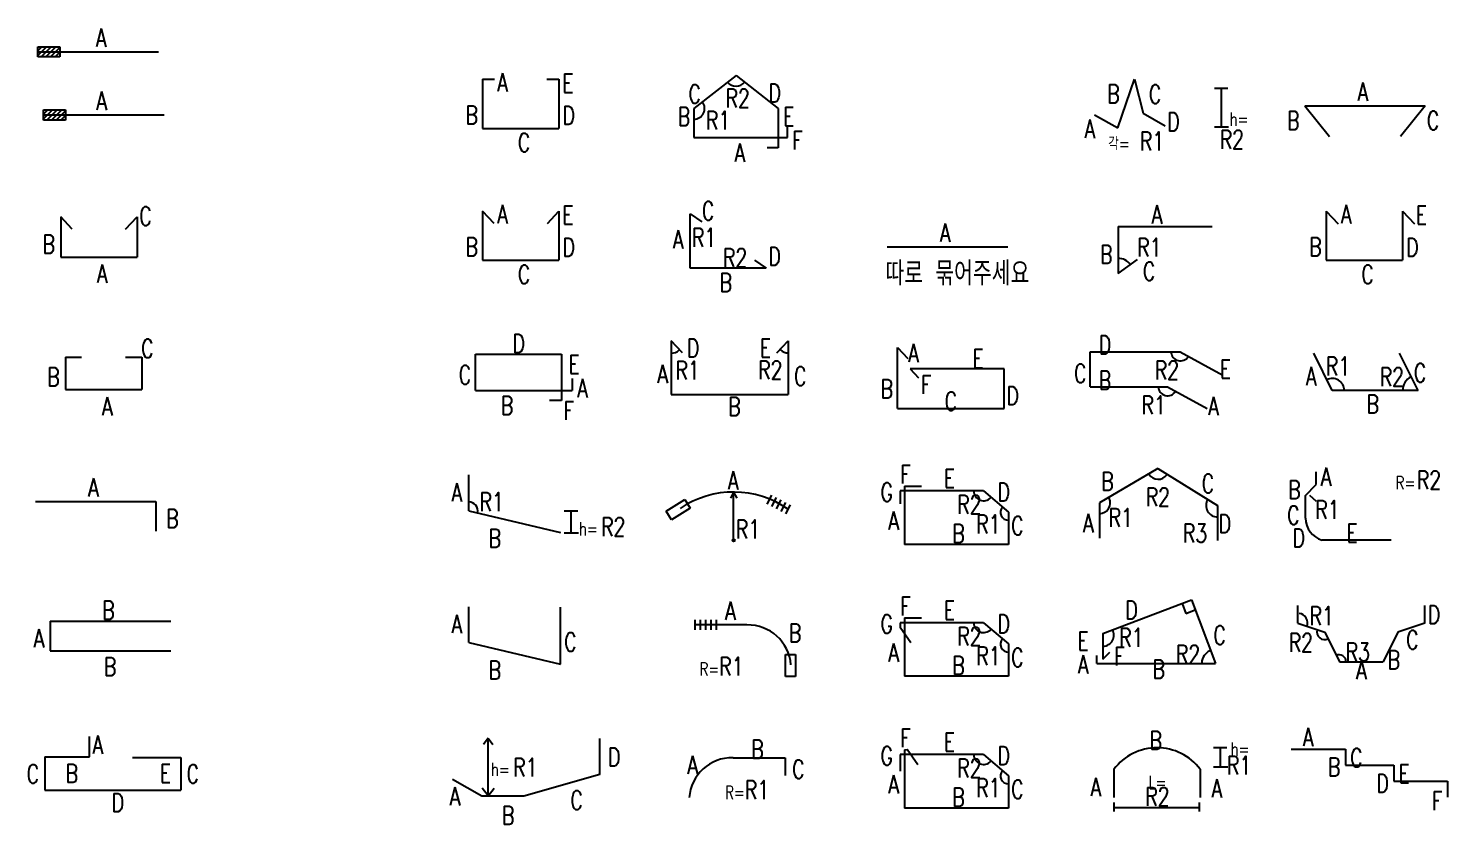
# Model space of a CAD drawing. Header units: millimetres. Extents: x -0.4 to 11.6, y -0.2 to 49.8.
# Drawn here: x -0.28 to 5.1, y 46.79 to 49.81 of the extents above; entities that cross this region are included whole.
import ezdxf
from ezdxf.enums import TextEntityAlignment as Align

# ---------------------------------------------------------------- set-up
doc = ezdxf.new("R2010")
doc.units = ezdxf.units.MM
for name, color, linetype in [('DIM', 7, 'Continuous'), ('SHOP', 2, 'Continuous'), ('TEXT', 3, 'Continuous'), ('TEXTSHOP', 3, 'Continuous')]:
    doc.layers.add(name, color=color, linetype=linetype)
doc.styles.add('ROMANS', font='romans.shx', dxfattribs={"width": 0.75, "bigfont": 'whgtxt.shx'})

# ---------------------------------------------------------------- blocks, each defined once
blk = doc.blocks.new('SSBAR_SHP_95')
at = {"color": 2}
for p, q in [((-0.0531, 0.0475), (-0.0531, 0.1247)), ((-0.2218, 0.0475), (-0.0531, 0.0475)), ((0.1105, 0.0446), (0.2939, 0.0446))]:
    blk.add_line(p, q, dxfattribs=at)
at = {"layer": 'SHOP', "color": 2}
for p, q in [((-0.2218, 0.0475), (-0.2218, -0.0785)), ((0.2939, 0.0446), (0.2939, -0.0785)), ((-0.2218, -0.0785), (0.2939, -0.0785))]:
    blk.add_line(p, q, dxfattribs=at)
at = {"layer": 'TEXTSHOP', "color": 4, "style": 'ROMANS', "width": 0.75}
for tag, p in [('A', (-0.0416, 0.0587)), ('B', (-0.1435, -0.0503)), ('C', (0.3156, -0.0522))]:
    blk.add_attdef(tag, p, '', height=0.07, dxfattribs=at)
for tag, p in [('C', (-0.244, -0.0522)), ('E', (0.257, -0.0503))]:
    blk.add_attdef(tag, text='', height=0.07, dxfattribs=at).set_placement(p, align=Align.RIGHT)
blk.add_attdef('D', text='', height=0.07, dxfattribs=at).set_placement((0.0549, -0.1611), align=Align.CENTER)
blk = doc.blocks.new('SSBAR_SHP_96')
at = {"layer": 'SHOP', "color": 2}
for p, q in [((-0.2015, 0.0625), (0.2557, 0.0625)), ((-0.2015, 0.0625), (-0.2015, -0.05)), ((-0.2015, -0.05), (0.2557, -0.05))]:
    blk.add_line(p, q, dxfattribs=at)
at = {"layer": 'TEXTSHOP', "color": 4, "style": 'ROMANS', "width": 0.75}
for p in [(0.0185, 0.0686), (0.0252, -0.1454)]:
    blk.add_attdef('B', text='', height=0.07, dxfattribs=at).set_placement(p, align=Align.CENTER)
blk.add_attdef('A', text='', height=0.07, dxfattribs=at).set_placement((-0.2242, -0.0383), align=Align.RIGHT)
blk = doc.blocks.new('SSBAR_SHP_97')
at = {"layer": 'SHOP', "color": 2}
for p, q in [((-0.2579, 0.0163), (0.1994, 0.0163)), ((0.1994, 0.0163), (0.1994, -0.0963))]:
    blk.add_line(p, q, dxfattribs=at)
at = {"layer": 'TEXTSHOP', "color": 4, "style": 'ROMANS', "width": 0.75}
blk.add_attdef('A', text='', height=0.07, dxfattribs=at).set_placement((-0.0379, 0.0349), align=Align.CENTER)
blk.add_attdef('B', (0.2381, -0.0836), '', height=0.07, dxfattribs=at)
blk = doc.blocks.new('SSBAR_SHP_98')
at = {"color": 2}
for p, q in [((-0.1442, 0.0639), (-0.083, 0.0639)), ((0.0843, 0.0639), (0.1458, 0.0639))]:
    blk.add_line(p, q, dxfattribs=at)
at = {"layer": 'SHOP', "color": 2}
for p, q in [((-0.1442, 0.0639), (-0.1442, -0.0592)), ((0.1458, 0.0639), (0.1458, -0.0592)), ((-0.1442, -0.0592), (0.1458, -0.0592))]:
    blk.add_line(p, q, dxfattribs=at)
at = {"layer": 'TEXTSHOP', "color": 4, "style": 'ROMANS', "width": 0.75}
blk.add_attdef('C', (0.1433, 0.0616), '', height=0.07, dxfattribs=at)
blk.add_attdef('B', text='', height=0.07, dxfattribs=at).set_placement((-0.1664, -0.0464), align=Align.RIGHT)
blk.add_attdef('A', text='', height=0.07, dxfattribs=at).set_placement((0.0149, -0.1582), align=Align.CENTER)
blk = doc.blocks.new('SSBAR_SHP_99')
at = {"color": 2}
for p, q in [((-0.1181, 0.0494), (-0.1619, 0.0958)), ((0.0843, 0.0494), (0.1281, 0.0958))]:
    blk.add_line(p, q, dxfattribs=at)
at = {"layer": 'SHOP', "color": 2}
for p, q in [((-0.1619, 0.0958), (-0.1619, -0.0574)), ((0.1281, 0.0958), (0.1281, -0.0574)), ((-0.1619, -0.0574), (0.1281, -0.0574))]:
    blk.add_line(p, q, dxfattribs=at)
at = {"layer": 'TEXTSHOP', "color": 4, "style": 'ROMANS', "width": 0.75}
blk.add_attdef('C', (0.1362, 0.0634), '', height=0.07, dxfattribs=at)
blk.add_attdef('B', text='', height=0.07, dxfattribs=at).set_placement((-0.1841, -0.0428), align=Align.RIGHT)
blk.add_attdef('A', text='', height=0.07, dxfattribs=at).set_placement((-0.0046, -0.1546), align=Align.CENTER)
blk = doc.blocks.new('SSBAR_SHP_101')
at = {"color": 40}
for p, q in [((-0.2268, -0.0147), (-0.2111, 0.0011)), ((-0.2268, -0.0324), (-0.1934, 0.0011)), ((-0.2268, 0.0011), (-0.1439, 0.0011)), ((-0.2268, -0.0372), (-0.2268, 0.0011)), ((-0.214, -0.0372), (-0.1757, 0.0011)), ((-0.1963, -0.0372), (-0.158, 0.0011)), ((-0.1439, 0.0011), (-0.1439, -0.0372)), ((-0.1439, -0.0372), (-0.2268, -0.0372)), ((-0.1787, -0.0372), (-0.1439, -0.0024)), ((-0.161, -0.0372), (-0.1439, -0.0201))]:
    blk.add_line(p, q, dxfattribs=at)
at = {"layer": 'SHOP', "color": 2}
blk.add_line((-0.2268, -0.0181), (0.2305, -0.0181), dxfattribs=at)
at = {"layer": 'TEXTSHOP', "color": 4, "style": 'ROMANS', "width": 0.75}
for tag, height, p in [('O1', 0.05, (-0.2592, 0.0095)), ('T1', 0.05, (-0.1537, 0.0095)), ('A', 0.07, (0.0482, 0.0005))]:
    blk.add_attdef(tag, text='', height=height, dxfattribs=at).set_placement(p, align=Align.CENTER)
blk.add_attdef('COUPLER1', (-0.2742, -0.102), '', height=0.05, dxfattribs=at)
blk = doc.blocks.new('SSBAR_SHP_295')
at = {"color": 0}
for p, q in [((-0.1405, 0.1178), (-0.1578, 0.0944)), ((-0.1405, -0.1004), (-0.1405, 0.1178)), ((-0.1405, 0.1178), (-0.1232, 0.0944)), ((-0.1405, -0.1004), (-0.1631, -0.0719)), ((-0.1405, -0.1004), (-0.118, -0.0719))]:
    blk.add_line(p, q, dxfattribs=at)
at = {"color": 2}
for p, q in [((0.2829, -0.0192), (0.2829, 0.1167)), ((-0.165, -0.1015), (-0.2752, -0.038)), ((0.2829, -0.0192), (-0.0051, -0.1015)), ((-0.0051, -0.1015), (-0.165, -0.1015))]:
    blk.add_line(p, q, dxfattribs=at)
at = {"layer": 'TEXTSHOP', "color": 3, "style": 'ROMANS', "width": 0.75}
blk.add_text('h=', height=0.05, dxfattribs=at).set_placement((-0.1305, -0.025))
at = {"layer": 'TEXTSHOP', "color": 4, "style": 'ROMANS', "width": 0.75}
for tag, p in [('D', (0.3139, 0.0118)), ('R1', (-0.0458, -0.0276)), ('C', (0.1713, -0.152))]:
    blk.add_attdef(tag, p, '', height=0.07, dxfattribs=at)
blk.add_attdef('A', text='', height=0.07, dxfattribs=at).set_placement((-0.2461, -0.1376), align=Align.RIGHT)
blk.add_attdef('B', text='', height=0.07, dxfattribs=at).set_placement((-0.0648, -0.2096), align=Align.CENTER)
blk = doc.blocks.new('SSBAR_SHP_296')
at = {"color": 2}
for p, q in [((-0.2142, -0.0192), (-0.2142, 0.1167)), ((0.1346, -0.1015), (0.1346, 0.1147)), ((-0.2142, -0.0192), (0.1346, -0.1015))]:
    blk.add_line(p, q, dxfattribs=at)
at = {"layer": 'TEXTSHOP', "color": 4, "style": 'ROMANS', "width": 0.75}
for tag, p in [('A', (-0.2388, 0.016)), ('B', (-0.0917, -0.1584))]:
    blk.add_attdef(tag, text='', height=0.07, dxfattribs=at).set_placement(p, align=Align.RIGHT)
blk.add_attdef('C', (0.1478, -0.0519), '', height=0.07, dxfattribs=at)
blk = doc.blocks.new('SSBAR_SHP_297')
at = {"color": 2}
for q in [(-0.2142, 0.1167), (0.1346, -0.1015)]:
    blk.add_line((-0.2142, -0.0192), q, dxfattribs=at)
at = {"color": 0}
for p, q in [((0.1481, -0.0196), (0.1992, -0.0196)), ((0.1751, -0.1028), (0.1751, -0.0182)), ((0.1481, -0.1033), (0.2021, -0.1033))]:
    blk.add_line(p, q, dxfattribs=at)
blk.add_arc((-0.2142, -0.0192), 0.0341, 346.4872, 90, dxfattribs=at)
at = {"layer": 'TEXTSHOP', "color": 3, "style": 'ROMANS', "width": 0.75}
blk.add_text('h=', height=0.05, dxfattribs=at).set_placement((0.2032, -0.1124))
at = {"layer": 'TEXTSHOP', "color": 4, "style": 'ROMANS', "width": 0.75}
for tag, p in [('A', (-0.2388, 0.016)), ('B', (-0.0917, -0.1584))]:
    blk.add_attdef(tag, text='', height=0.07, dxfattribs=at).set_placement(p, align=Align.RIGHT)
for tag, p in [('R1', (-0.1732, -0.0205)), ('R2', (0.2879, -0.115))]:
    blk.add_attdef(tag, p, '', height=0.07, dxfattribs=at)
blk = doc.blocks.new('SSBAR_SHP_298')
at = {"color": 2}
for p, q in [((-0.1886, -0.0632), (-0.1886, 0.0746)), ((-0.1886, 0.0746), (0.1373, 0.0746)), ((0.1373, 0.0746), (0.1373, -0.1015)), ((0.1777, -0.0176), (0.1777, -0.0632)), ((-0.1886, -0.0632), (0.1777, -0.0632)), ((0.1373, -0.1015), (0.0917, -0.1015))]:
    blk.add_line(p, q, dxfattribs=at)
at = {"layer": 'TEXTSHOP', "color": 4, "style": 'ROMANS', "width": 0.75}
for tag, p in [('D', (-0.0249, 0.0801)), ('B', (-0.0689, -0.1548))]:
    blk.add_attdef(tag, text='', height=0.07, dxfattribs=at).set_placement(p, align=Align.CENTER)
for tag, p in [('E', (0.1639, 0.0015)), ('A', (0.1974, -0.0892)), ('F', (0.1451, -0.1748))]:
    blk.add_attdef(tag, p, '', height=0.07, dxfattribs=at)
blk.add_attdef('C', text='', height=0.07, dxfattribs=at).set_placement((-0.2051, -0.0385), align=Align.RIGHT)
blk = doc.blocks.new('SSBAR_SHP_299')
at = {"color": 2}
for p, q in [((-0.1181, 0.0709), (-0.1619, 0.1173)), ((0.0843, 0.0709), (0.1281, 0.1173))]:
    blk.add_line(p, q, dxfattribs=at)
at = {"layer": 'SHOP', "color": 2}
for p, q in [((-0.1619, 0.1173), (-0.1619, -0.0687)), ((0.1281, 0.1173), (0.1281, -0.0687)), ((-0.1619, -0.0687), (0.1281, -0.0687))]:
    blk.add_line(p, q, dxfattribs=at)
at = {"layer": 'TEXTSHOP', "color": 4, "style": 'ROMANS', "width": 0.75}
for tag, p in [('A', (-0.106, 0.0707)), ('E', (0.1408, 0.0676)), ('D', (0.1413, -0.0547))]:
    blk.add_attdef(tag, p, '', height=0.07, dxfattribs=at)
blk.add_attdef('B', text='', height=0.07, dxfattribs=at).set_placement((-0.1794, -0.0529), align=Align.RIGHT)
blk.add_attdef('C', text='', height=0.07, dxfattribs=at).set_placement((-0.0046, -0.1577), align=Align.CENTER)
blk = doc.blocks.new('SSBAR_SHP_300')
at = {"color": 2}
for p, q in [((-0.1619, 0.1173), (-0.1163, 0.1173)), ((0.0825, 0.1173), (0.1281, 0.1173))]:
    blk.add_line(p, q, dxfattribs=at)
at = {"layer": 'SHOP', "color": 2}
for p, q in [((-0.1619, 0.1173), (-0.1619, -0.0687)), ((0.1281, 0.1173), (0.1281, -0.0687)), ((-0.1619, -0.0687), (0.1281, -0.0687))]:
    blk.add_line(p, q, dxfattribs=at)
at = {"layer": 'TEXTSHOP', "color": 4, "style": 'ROMANS', "width": 0.75}
for tag, p in [('A', (-0.106, 0.0707)), ('E', (0.1408, 0.0676)), ('D', (0.1413, -0.0547))]:
    blk.add_attdef(tag, p, '', height=0.07, dxfattribs=at)
blk.add_attdef('B', text='', height=0.07, dxfattribs=at).set_placement((-0.1794, -0.0529), align=Align.RIGHT)
blk.add_attdef('C', text='', height=0.07, dxfattribs=at).set_placement((-0.0046, -0.1577), align=Align.CENTER)
blk = doc.blocks.new('SSBAR_SHP_395')
at = {"color": 2}
for p, q in [((-0.0115, 0.044), (0.1857, 0.044)), ((0.1857, 0.044), (0.1857, -0.023))]:
    blk.add_line(p, q, dxfattribs=at)
blk.add_arc((-0.0148, -0.1196), 0.1636, 88.8286, 175.7095, dxfattribs=at)
at = {"layer": 'TEXTSHOP', "style": 'ROMANS', "width": 0.75}
blk.add_text('R=', height=0.05, dxfattribs=at).set_placement((0.0336, -0.1127), align=Align.RIGHT)
at = {"layer": 'TEXTSHOP', "color": 4, "style": 'ROMANS', "width": 0.75}
blk.add_attdef('B', text='', height=0.07, dxfattribs=at).set_placement((0.0806, 0.0414), align=Align.CENTER)
blk.add_attdef('A', text='', height=0.07, dxfattribs=at).set_placement((-0.1446, -0.0182), align=Align.RIGHT)
for tag, p in [('C', (0.2125, -0.0345)), ('R1', (0.0329, -0.1127))]:
    blk.add_attdef(tag, p, '', height=0.07, dxfattribs=at)
blk = doc.blocks.new('SSBAR_SHP_396')
at = {"color": 2}
for p, q in [((-0.1558, 0.067), (-0.1558, 0.0287)), ((-0.1358, 0.067), (-0.1358, 0.0287)), ((-0.1158, 0.067), (-0.1158, 0.0287)), ((-0.0958, 0.067), (-0.0958, 0.0287)), ((-0.0758, 0.067), (-0.0758, 0.0287)), ((0.0414, 0.0479), (-0.1558, 0.0479)), ((0.1876, -0.1476), (0.1876, -0.0646)), ((0.2259, -0.0646), (0.2259, -0.1476)), ((0.2259, -0.1476), (0.1876, -0.1476))]:
    blk.add_line(p, q, dxfattribs=at)
at = {"color": 40}
blk.add_line((0.1876, -0.0646), (0.2259, -0.0646), dxfattribs=at)
at = {"color": 2}
blk.add_arc((0.0448, -0.1157), 0.1636, 4.2905, 91.1714, dxfattribs=at)
at = {"layer": 'TEXTSHOP', "style": 'ROMANS', "width": 0.75}
blk.add_text('R=', height=0.05, dxfattribs=at).set_placement((-0.0635, -0.1444), align=Align.RIGHT)
at = {"layer": 'TEXTSHOP', "color": 4, "style": 'ROMANS', "width": 0.75}
blk.add_attdef('A', text='', height=0.07, dxfattribs=at).set_placement((-0.0216, 0.0667), align=Align.CENTER)
at = {"layer": 'TEXTSHOP', "color": 30, "true_color": 0xf8991e, "style": 'ROMANS', "width": 0.75}
blk.add_attdef('COUPLER1', text='', height=0.05, dxfattribs=at).set_placement((-0.1158, 0.0087), align=Align.TOP_CENTER)
at = {"layer": 'TEXTSHOP', "color": 4, "style": 'ROMANS', "width": 0.75}
for tag, p in [('B', (0.1997, -0.0175)), ('R1', (-0.0642, -0.1444))]:
    blk.add_attdef(tag, p, '', height=0.07, dxfattribs=at)
at = {"layer": 'TEXTSHOP', "color": 30, "true_color": 0xf8991e, "style": 'ROMANS', "width": 0.75}
for tag, p in [('T2', (0.2329, -0.065)), ('O2', (0.2329, -0.1282))]:
    blk.add_attdef(tag, text='', height=0.05, dxfattribs=at).set_placement(p, align=Align.MIDDLE_LEFT)
blk.add_attdef('COUPLER2', text='', height=0.05, dxfattribs=at).set_placement((0.1987, -0.1838), align=Align.MIDDLE_CENTER)
blk = doc.blocks.new('SSBAR_SHP_397')
at = {"color": 2}
for p, q in [((-0.2649, -0.0207), (-0.1945, 0.0231)), ((-0.1945, 0.0231), (-0.1743, -0.0094)), ((0.1342, 0.0399), (0.1168, 0.0057)), ((0.152, 0.0308), (0.1346, -0.0033)), ((0.1698, 0.0218), (0.1525, -0.0124)), ((0.1877, 0.0127), (0.1703, -0.0214)), ((0.2055, 0.0037), (0.1881, -0.0305)), ((-0.2447, -0.0532), (-0.2649, -0.0207)), ((-0.1743, -0.0094), (-0.2447, -0.0532))]:
    blk.add_line(p, q, dxfattribs=at)
at = {"layer": 'DIM', "color": 7}
for p, q in [((-0.0094, 0.0519), (-0.0206, 0.0289)), ((-0.0094, -0.1312), (-0.0094, 0.0519)), ((-0.0094, 0.0519), (0.0028, 0.0282))]:
    blk.add_line(p, q, dxfattribs=at)
blk.add_circle((-0.0094, -0.1312), 0.00487, dxfattribs=at)
at = {"layer": 'SHOP', "color": 2}
blk.add_arc((-0.0094, -0.3107), 0.3625, 54.9858, 124.0789, dxfattribs=at)
at = {"layer": 'TEXTSHOP', "color": 4, "style": 'ROMANS', "width": 0.75}
blk.add_attdef('A', text='', height=0.07, dxfattribs=at).set_placement((-0.0113, 0.0615), align=Align.CENTER)
at = {"layer": 'TEXTSHOP', "color": 30, "true_color": 0xf8991e, "style": 'ROMANS', "width": 0.75}
for tag, p in [('O1', (-0.2712, 0.0366)), ('T1', (-0.1882, 0.0366))]:
    blk.add_attdef(tag, text='', height=0.05, dxfattribs=at).set_placement(p, align=Align.CENTER)
at = {"layer": 'TEXTSHOP', "color": 4, "style": 'ROMANS', "width": 0.75}
blk.add_attdef('R1', (-0.0011, -0.055), '', height=0.07, dxfattribs=at)
at = {"layer": 'TEXTSHOP', "color": 30, "true_color": 0xf8991e, "style": 'ROMANS', "width": 0.75}
for tag, p in [('COUPLER1', (-0.2297, -0.0625)), ('COUPLER2', (0.1895, -0.0625))]:
    blk.add_attdef(tag, text='', height=0.05, dxfattribs=at).set_placement(p, align=Align.TOP_CENTER)
blk = doc.blocks.new('SSBAR_SHP_398')
at = {"color": 2}
for p, q in [((-0.203, 0.0792), (-0.2468, 0.1256)), ((0.1544, 0.0792), (0.1982, 0.1256))]:
    blk.add_line(p, q, dxfattribs=at)
at = {"color": 7}
for centre, radius, start, end in [((-0.2468, 0.1256), 0.0471, 270.4264, 312.0181), ((0.1982, 0.1256), 0.0459, 228.8235, 270.7342)]:
    blk.add_arc(centre, radius, start, end, dxfattribs=at)
at = {"layer": 'SHOP', "color": 2}
for p, q in [((-0.2468, 0.1256), (-0.2468, -0.0777)), ((0.1982, 0.1256), (0.1982, -0.0777)), ((-0.2468, -0.0777), (0.1982, -0.0777))]:
    blk.add_line(p, q, dxfattribs=at)
at = {"layer": 'TEXTSHOP', "color": 4, "style": 'ROMANS', "width": 0.75}
for tag, p in [('D', (-0.1866, 0.0629)), ('R1', (-0.2304, -0.0214)), ('C', (0.2197, -0.0437))]:
    blk.add_attdef(tag, p, '', height=0.07, dxfattribs=at)
for tag, p in [('E', (0.1329, 0.0629)), ('A', (-0.2584, -0.0357)), ('R2', (0.1759, -0.0205))]:
    blk.add_attdef(tag, text='', height=0.07, dxfattribs=at).set_placement(p, align=Align.RIGHT)
blk.add_attdef('B', text='', height=0.07, dxfattribs=at).set_placement((-0.0069, -0.1585), align=Align.CENTER)
blk = doc.blocks.new('SSBAR_SHP_399')
at = {"color": 40}
for p, q in [((-0.1747, -0.0992), (-0.1747, 0.1072)), ((-0.1747, 0.1072), (-0.1293, 0.0769)), ((0.1148, -0.0992), (-0.1747, -0.0992)), ((0.0694, -0.069), (0.1148, -0.0992))]:
    blk.add_line(p, q, dxfattribs=at)
at = {"layer": 'TEXTSHOP', "color": 4, "style": 'ROMANS', "width": 0.75}
for tag, p in [('C', (-0.1296, 0.0833)), ('R1', (-0.1673, -0.0176)), ('D', (0.1223, -0.089))]:
    blk.add_attdef(tag, p, '', height=0.07, dxfattribs=at)
for tag, p in [('A', (-0.1997, -0.0246)), ('R2', (0.0425, -0.0944))]:
    blk.add_attdef(tag, text='', height=0.07, dxfattribs=at).set_placement(p, align=Align.RIGHT)
blk.add_attdef('B', text='', height=0.07, dxfattribs=at).set_placement((-0.0389, -0.1884), align=Align.CENTER)
blk = doc.blocks.new('SSBAR_SHP_400')
at = {"color": 2}
for p, q in [((0.1945, -0.1034), (0.1945, -0.0647)), ((0.16, -0.1421), (0.1177, -0.1421))]:
    blk.add_line(p, q, dxfattribs=at)
at = {"layer": 'DIM', "color": 7}
for centre, start, end in [((0, 0.1322), 218.075, 321.925), ((-0.16, 0.0068), 270, 38.075)]:
    blk.add_arc(centre, 0.0409, start, end, dxfattribs=at)
at = {"layer": 'SHOP', "color": 2}
for p, q in [((0.0003, 0.1316), (-0.16, 0.0068)), ((0.0003, 0.1316), (0.16, 0.0068)), ((-0.16, 0.0068), (-0.16, -0.1034)), ((0.16, 0.0068), (0.16, -0.1421)), ((-0.16, -0.1034), (0.1945, -0.1034))]:
    blk.add_line(p, q, dxfattribs=at)
at = {"layer": 'TEXTSHOP', "color": 4, "style": 'ROMANS', "width": 0.75}
for tag, p in [('C', (-0.1335, 0.0266)), ('B', (-0.1744, -0.0587))]:
    blk.add_attdef(tag, text='', height=0.07, dxfattribs=at).set_placement(p, align=Align.RIGHT)
for tag, p in [('R2', (0.0061, 0.0107)), ('A', (0.014, -0.1958))]:
    blk.add_attdef(tag, text='', height=0.07, dxfattribs=at).set_placement(p, align=Align.CENTER)
for tag, p in [('D', (0.1226, 0.0301)), ('E', (0.178, -0.0586)), ('R1', (-0.1144, -0.0734)), ('F', (0.2124, -0.1493))]:
    blk.add_attdef(tag, p, '', height=0.07, dxfattribs=at)
blk = doc.blocks.new('SSBAR_SHP_495')
at = {"color": 0}
for centre, radius, start, end in [((0.1389, 0.0559), 0.0371, 180.3407, 318.1311), ((0.2338, -0.0244), 0.0308, 141.186, 270.1464)]:
    blk.add_arc(centre, radius, start, end, dxfattribs=at)
at = {"layer": 'SHOP', "color": 2}
for p, q in [((-0.1778, 0.0559), (-0.1778, -0.0066)), ((0.1389, 0.0559), (-0.1778, 0.0559)), ((-0.1614, 0.0744), (-0.1515, 0.0752)), ((-0.1614, 0.0744), (-0.1614, -0.1467)), ((-0.1104, 0.0171), (-0.1515, 0.0752)), ((0.1389, 0.0559), (0.2338, -0.0244)), ((0.2338, -0.0244), (0.2338, -0.1467)), ((0.2338, -0.1467), (-0.1614, -0.1467))]:
    blk.add_line(p, q, dxfattribs=at)
at = {"layer": 'TEXTSHOP', "color": 4, "style": 'ROMANS', "width": 0.75}
for tag, p in [('F', (-0.1779, 0.0838)), ('D', (0.1916, 0.0169)), ('C', (0.2437, -0.1107))]:
    blk.add_attdef(tag, p, '', height=0.07, dxfattribs=at)
blk.add_attdef('E', text='', height=0.07, dxfattribs=at).set_placement((0.0096, 0.0689), align=Align.CENTER)
for tag, p in [('G', (-0.2052, 0.0163)), ('R2', (0.1314, -0.0304)), ('A', (-0.1819, -0.092)), ('R1', (0.2032, -0.105)), ('B', (0.0672, -0.1406))]:
    blk.add_attdef(tag, text='', height=0.07, dxfattribs=at).set_placement(p, align=Align.RIGHT)
blk = doc.blocks.new('SSBAR_SHP_496')
at = {"color": 2}
blk.add_line((-0.1614, 0.0744), (-0.096, 0.0744), dxfattribs=at)
at = {"color": 0}
for centre, radius, start, end in [((0.1389, 0.0559), 0.0371, 180.3407, 318.1311), ((0.2338, -0.0244), 0.0308, 141.186, 270.1464)]:
    blk.add_arc(centre, radius, start, end, dxfattribs=at)
at = {"layer": 'SHOP', "color": 2}
for p, q in [((-0.1778, 0.0559), (-0.1778, 0.0382)), ((0.1389, 0.0559), (-0.1778, 0.0559)), ((-0.1614, 0.0744), (-0.1614, -0.1467)), ((0.1389, 0.0559), (0.2338, -0.0244)), ((-0.1366, -0.0199), (-0.1778, 0.0382)), ((0.2338, -0.0244), (0.2338, -0.1467)), ((0.2338, -0.1467), (-0.1614, -0.1467))]:
    blk.add_line(p, q, dxfattribs=at)
at = {"layer": 'TEXTSHOP', "color": 4, "style": 'ROMANS', "width": 0.75}
for tag, p in [('F', (-0.1779, 0.0838)), ('D', (0.1916, 0.0169)), ('C', (0.2437, -0.1107))]:
    blk.add_attdef(tag, p, '', height=0.07, dxfattribs=at)
blk.add_attdef('E', text='', height=0.07, dxfattribs=at).set_placement((0.0096, 0.0689), align=Align.CENTER)
for tag, p in [('G', (-0.2052, 0.0163)), ('R2', (0.1314, -0.0304)), ('A', (-0.1819, -0.092)), ('R1', (0.2032, -0.105)), ('B', (0.0672, -0.1406))]:
    blk.add_attdef(tag, text='', height=0.07, dxfattribs=at).set_placement(p, align=Align.RIGHT)
blk = doc.blocks.new('SSBAR_SHP_497')
at = {"color": 2}
blk.add_line((-0.1614, 0.0744), (-0.096, 0.0744), dxfattribs=at)
at = {"color": 0}
for centre, radius, start, end in [((0.1389, 0.0559), 0.0371, 180.3407, 318.1311), ((0.2338, -0.0244), 0.0308, 141.186, 270.1464)]:
    blk.add_arc(centre, radius, start, end, dxfattribs=at)
at = {"layer": 'SHOP', "color": 2}
for p, q in [((-0.1778, 0.0559), (-0.1778, 0.0077)), ((0.1389, 0.0559), (-0.1778, 0.0559)), ((-0.1614, 0.0744), (-0.1614, -0.1467)), ((0.1389, 0.0559), (0.2338, -0.0244)), ((0.2338, -0.0244), (0.2338, -0.1467)), ((0.2338, -0.1467), (-0.1614, -0.1467))]:
    blk.add_line(p, q, dxfattribs=at)
at = {"layer": 'TEXTSHOP', "color": 4, "style": 'ROMANS', "width": 0.75}
for tag, p in [('F', (-0.1779, 0.0838)), ('D', (0.1916, 0.0169)), ('C', (0.2437, -0.1107))]:
    blk.add_attdef(tag, p, '', height=0.07, dxfattribs=at)
blk.add_attdef('E', text='', height=0.07, dxfattribs=at).set_placement((0.0096, 0.0689), align=Align.CENTER)
for tag, p in [('G', (-0.2052, 0.0163)), ('R2', (0.1314, -0.0304)), ('A', (-0.1819, -0.092)), ('R1', (0.2032, -0.105)), ('B', (0.0672, -0.1406))]:
    blk.add_attdef(tag, text='', height=0.07, dxfattribs=at).set_placement(p, align=Align.RIGHT)
blk = doc.blocks.new('SSBAR_SHP_498')
at = {"color": 40}
for p, q in [((-0.1875, 0.0996), (-0.1488, 0.0579)), ((0.2165, 0.0194), (-0.14, 0.0194)), ((-0.14, 0.0194), (-0.1075, -0.0148)), ((0.2165, -0.1319), (0.2165, 0.0194))]:
    blk.add_line(p, q, dxfattribs=at)
at = {"color": 2}
for q in [(-0.1875, 0.0996), (0.2165, -0.1319)]:
    blk.add_line((-0.1875, -0.1319), q, dxfattribs=at)
at = {"layer": 'TEXTSHOP', "color": 4, "style": 'ROMANS', "width": 0.75}
for tag, p in [('A', (-0.1473, 0.0441)), ('E', (0.0966, 0.0235)), ('F', (-0.0997, -0.0756)), ('D', (0.2253, -0.1179))]:
    blk.add_attdef(tag, p, '', height=0.07, dxfattribs=at)
blk.add_attdef('B', text='', height=0.07, dxfattribs=at).set_placement((-0.2048, -0.0915), align=Align.RIGHT)
blk.add_attdef('C', text='', height=0.07, dxfattribs=at).set_placement((0.0147, -0.1389), align=Align.CENTER)
blk = doc.blocks.new('SSBAR_SHP_501')
at = {"layer": 'SHOP', "color": 2}
blk.add_line((-0.2268, -0.0181), (0.2305, -0.0181), dxfattribs=at)
at = {"layer": 'TEXTSHOP', "color": 3, "style": 'ROMANS', "width": 0.75}
blk.add_text('따로 묶어주세요   ', height=0.09, dxfattribs=at).set_placement((0.1089, -0.1641), align=Align.CENTER)
at = {"layer": 'TEXTSHOP', "color": 4, "style": 'ROMANS', "width": 0.75}
blk.add_attdef('A', text='', height=0.07, dxfattribs=at).set_placement((-0.0068, 0.0005), align=Align.CENTER)
blk = doc.blocks.new('SSBAR_SHP_595')
at = {"color": 0}
for p, q in [((0.2109, 0.083), (0.262, 0.083)), ((0.2379, 0.01), (0.2379, 0.0833)), ((0.2109, 0.009), (0.2649, 0.009))]:
    blk.add_line(p, q, dxfattribs=at)
at = {"color": 40}
for p, q in [((-0.1665, 0.0006), (-0.1665, -0.1068)), ((0.1605, 0.0006), (0.1605, -0.1068)), ((-0.1658, -0.1598), (-0.1658, -0.1261)), ((-0.1658, -0.1447), (0.1584, -0.1447)), ((0.1584, -0.1598), (0.1584, -0.1261))]:
    blk.add_line(p, q, dxfattribs=at)
blk.add_arc((-0.003, -0.1232), 0.2051, 37.135, 142.865, dxfattribs=at)
at = {"layer": 'TEXTSHOP', "color": 3, "style": 'ROMANS', "width": 0.75}
blk.add_text('h=', height=0.05, dxfattribs=at).set_placement((0.2758, 0.0516))
at = {"layer": 'TEXTSHOP', "style": 'ROMANS', "width": 0.75}
blk.add_text('L=', height=0.05, dxfattribs=at).set_placement((-0.0016, -0.0741), align=Align.CENTER)
at = {"layer": 'TEXTSHOP', "color": 4, "style": 'ROMANS', "width": 0.75}
for tag, p in [('B', (-0.0086, 0.0748)), ('R2', (-0.0016, -0.1383))]:
    blk.add_attdef(tag, text='', height=0.07, dxfattribs=at).set_placement(p, align=Align.CENTER)
for tag, p in [('R1', (0.262, -0.0195)), ('A', (0.2032, -0.1067))]:
    blk.add_attdef(tag, p, '', height=0.07, dxfattribs=at)
blk.add_attdef('A', text='', height=0.07, dxfattribs=at).set_placement((-0.2151, -0.102), align=Align.RIGHT)
blk = doc.blocks.new('SSBAR_SHP_596')
at = {"color": 2}
for p, q in [((-0.2092, 0.0151), (0.1272, 0.1427)), ((0.1064, 0.0913), (0.1416, 0.1046))]:
    blk.add_line(p, q, dxfattribs=at)
at = {"color": 40}
for p, q in [((-0.232, -0.0981), (-0.232, -0.0681)), ((-0.2092, -0.0826), (-0.1818, -0.0553))]:
    blk.add_line(p, q, dxfattribs=at)
at = {"color": 7}
blk.add_arc((0.2185, -0.0981), 0.0522, 113.0825, 177.0788, dxfattribs=at)
at = {"layer": 'DIM', "color": 7}
blk.add_arc((-0.2074, 0.0083), 0.0409, 269.9644, 31.3411, dxfattribs=at)
at = {"layer": 'SHOP', "color": 2}
for p, q in [((0.0919, 0.1293), (0.1064, 0.0913)), ((0.1272, 0.1427), (0.2185, -0.0981)), ((-0.2092, 0.0151), (-0.2092, -0.0826)), ((-0.232, -0.0981), (0.2185, -0.0981))]:
    blk.add_line(p, q, dxfattribs=at)
at = {"layer": 'TEXTSHOP', "color": 4, "style": 'ROMANS', "width": 0.75}
for tag, p in [('D', (-0.0764, 0.0698)), ('E', (-0.2622, -0.0485)), ('R2', (0.1606, -0.0984)), ('A', (-0.2632, -0.1364))]:
    blk.add_attdef(tag, text='', height=0.07, dxfattribs=at).set_placement(p, align=Align.RIGHT)
for tag, p in [('R1', (-0.1472, -0.0349)), ('C', (0.2106, -0.0262)), ('F', (-0.1656, -0.106))]:
    blk.add_attdef(tag, p, '', height=0.07, dxfattribs=at)
blk.add_attdef('B', text='', height=0.07, dxfattribs=at).set_placement((0.0031, -0.1549), align=Align.CENTER)
blk = doc.blocks.new('SSBAR_SHP_597')
at = {"color": 7}
blk.add_arc((0.2282, 0.0019), 0.0452, 151.0812, 267.8038, dxfattribs=at)
at = {"layer": 'DIM', "color": 7}
for centre, radius, start, end in [((0.0007, 0.1406), 0.0405, 212.5176, 325.4617), ((-0.2219, 0.0111), 0.0413, 270.328, 25.5705)]:
    blk.add_arc(centre, radius, start, end, dxfattribs=at)
at = {"layer": 'SHOP', "color": 2}
for p, q in [((0, 0.1411), (-0.2216, 0.0107)), ((0, 0.1411), (0.2263, 0.0011)), ((-0.2216, 0.0107), (-0.2216, -0.1227)), ((0.2263, 0.0011), (0.2263, -0.1323))]:
    blk.add_line(p, q, dxfattribs=at)
at = {"layer": 'TEXTSHOP', "color": 4, "style": 'ROMANS', "width": 0.75}
for tag, p in [('B', (-0.1681, 0.0575)), ('A', (-0.2436, -0.1011)), ('R3', (0.1871, -0.1393))]:
    blk.add_attdef(tag, text='', height=0.07, dxfattribs=at).set_placement(p, align=Align.RIGHT)
for tag, p in [('C', (0.1661, 0.0492)), ('R1', (-0.1868, -0.08)), ('D', (0.2304, -0.1031))]:
    blk.add_attdef(tag, p, '', height=0.07, dxfattribs=at)
blk.add_attdef('R2', text='', height=0.07, dxfattribs=at).set_placement((0, -0.002), align=Align.CENTER)
blk = doc.blocks.new('SSBAR_SHP_598')
at = {"layer": 'DIM', "color": 7}
for centre in [(0.0856, 0.0847), (0.0368, -0.0473)]:
    blk.add_arc(centre, 0.0355, 182.641, 328.8879, dxfattribs=at)
at = {"layer": 'SHOP', "color": 2}
for p, q in [((-0.2569, -0.049), (-0.2569, 0.083)), ((-0.2569, 0.083), (0.0852, 0.083)), ((0.0852, 0.083), (0.2467, -0.0047)), ((-0.2569, -0.049), (0.0365, -0.049)), ((0.0365, -0.049), (0.1873, -0.1309))]:
    blk.add_line(p, q, dxfattribs=at)
at = {"layer": 'TEXTSHOP', "color": 4, "style": 'ROMANS', "width": 0.75}
for tag, p in [('D', (-0.2246, 0.0753)), ('B', (-0.2246, -0.0588)), ('E', (0.2345, -0.0163)), ('A', (0.1908, -0.1571))]:
    blk.add_attdef(tag, p, '', height=0.07, dxfattribs=at)
for tag, p in [('C', (-0.2709, -0.0332)), ('R2', (0.0804, -0.021)), ('R1', (0.0297, -0.1534))]:
    blk.add_attdef(tag, text='', height=0.07, dxfattribs=at).set_placement(p, align=Align.RIGHT)
blk = doc.blocks.new('SSBAR_SHP_599')
at = {"color": 40}
blk.add_arc((-0.1501, -0.1192), 0.0571, 37.0099, 90.3747, dxfattribs=at)
at = {"layer": 'SHOP', "color": 2}
for p, q in [((-0.1501, 0.0588), (-0.1501, -0.1192)), ((-0.1501, 0.0588), (0.2061, 0.0588)), ((-0.1501, -0.1192), (-0.0772, -0.0662))]:
    blk.add_line(p, q, dxfattribs=at)
at = {"layer": 'TEXTSHOP', "color": 4, "style": 'ROMANS', "width": 0.75}
blk.add_attdef('A', text='', height=0.07, dxfattribs=at).set_placement((-0.0033, 0.0695), align=Align.CENTER)
for tag, p in [('R1', (-0.079, -0.0553)), ('C', (-0.0569, -0.1458))]:
    blk.add_attdef(tag, p, '', height=0.07, dxfattribs=at)
blk.add_attdef('B', text='', height=0.07, dxfattribs=at).set_placement((-0.1723, -0.0819), align=Align.RIGHT)
blk = doc.blocks.new('SSBAR_SHP_600')
at = {"color": 40}
for p, q in [((-0.1524, -0.0669), (-0.0884, 0.1178)), ((-0.0884, 0.1178), (-0.0555, -0.011)), ((-0.2402, -0.0169), (-0.1524, -0.0669)), ((-0.0555, -0.011), (0.0274, -0.0589))]:
    blk.add_line(p, q, dxfattribs=at)
at = {"color": 0}
for p, q in [((0.2146, 0.0841), (0.2657, 0.0841)), ((0.2416, -0.0621), (0.2416, 0.0845)), ((0.2146, -0.0631), (0.2686, -0.0631))]:
    blk.add_line(p, q, dxfattribs=at)
at = {"layer": 'TEXT', "color": 4, "style": 'ROMANS', "width": 0.75}
for tag, p in [('B', (-0.1456, 0.0274)), ('A', (-0.2377, -0.1058))]:
    blk.add_attdef(tag, text='', height=0.07, dxfattribs=at).set_placement(p, align=Align.RIGHT)
for tag, p in [('C', (-0.0345, 0.0257)), ('D', (0.0354, -0.0788))]:
    blk.add_attdef(tag, p, '', height=0.07, dxfattribs=at)
at = {"layer": 'TEXTSHOP', "color": 3, "style": 'ROMANS', "width": 0.75}
for s, p in [('h=', (0.2719, -0.0586)), ('각=', (-0.1882, -0.1516))]:
    blk.add_text(s, height=0.05, dxfattribs=at).set_placement(p)
at = {"layer": 'TEXTSHOP', "color": 4, "style": 'ROMANS', "width": 0.75}
for tag, p in [('R1', (-0.0682, -0.1525)), ('R2', (0.2346, -0.1459))]:
    blk.add_attdef(tag, p, '', height=0.07, dxfattribs=at)
blk = doc.blocks.new('SSBAR_SHP_695')
at = {"color": 2}
for p, q in [((-0.2947, 0.0764), (-0.0883, 0.0764)), ((-0.0883, 0.0764), (-0.0883, 0.0156)), ((-0.0883, 0.0156), (0.0954, 0.0156)), ((0.0954, 0.0156), (0.0954, -0.0452)), ((0.0954, -0.0452), (0.2992, -0.0452)), ((0.2992, -0.0452), (0.2992, -0.106))]:
    blk.add_line(p, q, dxfattribs=at)
at = {"layer": 'TEXTSHOP', "color": 4, "style": 'ROMANS', "width": 0.75}
blk.add_attdef('A', text='', height=0.07, dxfattribs=at).set_placement((-0.2301, 0.0876), align=Align.CENTER)
for tag, p in [('C', (-0.0706, 0.0091)), ('E', (0.1131, -0.0517))]:
    blk.add_attdef(tag, p, '', height=0.07, dxfattribs=at)
for tag, p in [('B', (-0.1078, -0.0257)), ('D', (0.0759, -0.088)), ('F', (0.2797, -0.1545))]:
    blk.add_attdef(tag, text='', height=0.07, dxfattribs=at).set_placement(p, align=Align.RIGHT)
blk = doc.blocks.new('SSBAR_SHP_696')
at = {"color": 2}
for p, q in [((-0.2686, 0.0551), (-0.2686, 0.1215)), ((0.2125, 0.0551), (0.2125, 0.1215))]:
    blk.add_line(p, q, dxfattribs=at)
at = {"color": 0}
for centre, radius, start, end in [((-0.2686, 0.0551), 0.037, 338.9911, 82.3202), ((-0.1666, 0.0217), 0.03, 164.7028, 294.849), ((-0.1124, -0.0922), 0.0266, 357.6156, 116.5795)]:
    blk.add_arc(centre, radius, start, end, dxfattribs=at)
at = {"layer": 'SHOP', "color": 2}
for p, q in [((-0.2686, 0.0551), (-0.1666, 0.0203)), ((0.2125, 0.0551), (0.1105, 0.0203)), ((-0.1666, 0.0203), (-0.1109, -0.0922)), ((0.11, 0.0203), (0.0543, -0.0922)), ((-0.1104, -0.0922), (0.0543, -0.0922))]:
    blk.add_line(p, q, dxfattribs=at)
at = {"layer": 'TEXTSHOP', "color": 4, "style": 'ROMANS', "width": 0.75}
for tag, p in [('R1', (-0.2245, 0.0472)), ('D', (0.2235, 0.0519)), ('C', (0.1421, -0.0438)), ('R3', (-0.0877, -0.0895)), ('B', (0.0715, -0.1194))]:
    blk.add_attdef(tag, p, '', height=0.07, dxfattribs=at)
blk.add_attdef('R2', text='', height=0.07, dxfattribs=at).set_placement((-0.2114, -0.0539), align=Align.RIGHT)
blk.add_attdef('A', text='', height=0.07, dxfattribs=at).set_placement((-0.0281, -0.1579), align=Align.CENTER)
blk = doc.blocks.new('SSBAR_SHP_697')
at = {"color": 40}
for p, q in [((-0.1994, 0.0802), (-0.1994, 0.1287)), ((-0.2397, 0.0393), (-0.1994, 0.0802)), ((-0.2246, 0.0402), (-0.2, 0.0169))]:
    blk.add_line(p, q, dxfattribs=at)
blk.add_arc((-0.1539, -0.0475), 0.0858, 180, 254.2351, dxfattribs=at)
at = {"layer": 'SHOP', "color": 2}
for p, q in [((-0.2397, -0.0475), (-0.2397, 0.0393)), ((-0.1772, -0.13), (0.0852, -0.13))]:
    blk.add_line(p, q, dxfattribs=at)
at = {"layer": 'TEXTSHOP', "color": 3, "style": 'ROMANS', "width": 0.75}
blk.add_text('R=', height=0.05, dxfattribs=at).set_placement((0.1771, 0.0622), align=Align.RIGHT)
at = {"layer": 'TEXTSHOP', "color": 4, "style": 'ROMANS', "width": 0.75}
for tag, p in [('A', (-0.1823, 0.0755)), ('R2', (0.1824, 0.0622)), ('R1', (-0.2028, -0.0501))]:
    blk.add_attdef(tag, p, '', height=0.07, dxfattribs=at)
for tag, p in [('B', (-0.2588, 0.0255)), ('C', (-0.2624, -0.0712)), ('D', (-0.2417, -0.1571))]:
    blk.add_attdef(tag, text='', height=0.07, dxfattribs=at).set_placement(p, align=Align.RIGHT)
blk.add_attdef('E', text='', height=0.07, dxfattribs=at).set_placement((-0.0629, -0.1386), align=Align.CENTER)
blk = doc.blocks.new('SSBAR_SHP_698')
at = {"color": 2}
for p, q in [((-0.1385, -0.0632), (-0.2089, 0.0786)), ((0.1875, -0.0632), (0.1171, 0.0786)), ((0.1875, -0.0632), (-0.1385, -0.0632))]:
    blk.add_line(p, q, dxfattribs=at)
at = {"color": 0}
for centre, radius, start, end in [((-0.1385, -0.0632), 0.0457, 0, 117.654), ((0.1875, -0.0632), 0.0588, 117.9591, 180)]:
    blk.add_arc(centre, radius, start, end, dxfattribs=at)
at = {"layer": 'TEXTSHOP', "color": 4, "style": 'ROMANS', "width": 0.75}
for tag, p in [('R1', (-0.1631, -0.0058)), ('C', (0.171, -0.0308))]:
    blk.add_attdef(tag, p, '', height=0.07, dxfattribs=at)
for tag, p in [('A', (-0.1983, -0.0439)), ('R2', (0.1338, -0.0463))]:
    blk.add_attdef(tag, text='', height=0.07, dxfattribs=at).set_placement(p, align=Align.RIGHT)
blk.add_attdef('B', text='', height=0.07, dxfattribs=at).set_placement((0.0147, -0.1494), align=Align.CENTER)
blk = doc.blocks.new('SSBAR_SHP_699')
at = {"color": 2}
for p, q in [((-0.1619, 0.1173), (-0.1163, 0.0697)), ((0.1281, 0.1173), (0.1737, 0.0697))]:
    blk.add_line(p, q, dxfattribs=at)
at = {"layer": 'SHOP', "color": 2}
for p, q in [((-0.1619, 0.1173), (-0.1619, -0.0687)), ((0.1281, 0.1173), (0.1281, -0.0687)), ((-0.1619, -0.0687), (0.1281, -0.0687))]:
    blk.add_line(p, q, dxfattribs=at)
at = {"layer": 'TEXTSHOP', "color": 4, "style": 'ROMANS', "width": 0.75}
for tag, p in [('A', (-0.106, 0.0707)), ('E', (0.1785, 0.0676)), ('D', (0.1413, -0.0547))]:
    blk.add_attdef(tag, p, '', height=0.07, dxfattribs=at)
blk.add_attdef('B', text='', height=0.07, dxfattribs=at).set_placement((-0.1794, -0.0529), align=Align.RIGHT)
blk.add_attdef('C', text='', height=0.07, dxfattribs=at).set_placement((-0.0046, -0.1577), align=Align.CENTER)
blk = doc.blocks.new('SSBAR_SHP_700')
at = {"layer": 'SHOP', "color": 2}
for p, q in [((-0.2419, 0.0169), (0.214, 0.0169)), ((-0.2419, 0.0169), (-0.1487, -0.0992)), ((0.214, 0.0169), (0.1208, -0.0992))]:
    blk.add_line(p, q, dxfattribs=at)
at = {"layer": 'TEXTSHOP', "color": 4, "style": 'ROMANS', "width": 0.75}
blk.add_attdef('A', text='', height=0.07, dxfattribs=at).set_placement((-0.0226, 0.0354), align=Align.CENTER)
blk.add_attdef('B', text='', height=0.07, dxfattribs=at).set_placement((-0.2629, -0.074), align=Align.RIGHT)
blk.add_attdef('C', (0.2204, -0.074), '', height=0.07, dxfattribs=at)

msp = doc.modelspace()

# ---------------------------------------------------------------- block references
ref = msp.add_blockref('SSBAR_SHP_101', (-0.0218, 49.7399))
ref.add_attrib('A', 'A', (-0.0287, 49.7404), dxfattribs={"layer": 'TEXTSHOP', "color": 4, "height": 0.07, "style": 'ROMANS', "width": 0.75})
for name, p, values in [('SSBAR_SHP_300', (1.6, 49.5), {'D': 'D', 'B': 'B', 'A': 'A', 'E': 'E', 'C': 'C'}), ('SSBAR_SHP_400', (2.4, 49.5), {'D': 'D', 'F': 'F', 'E': 'E', 'C': 'C', 'R1': 'R1', 'R2': 'R2', 'B': 'B', 'A': 'A'}), ('SSBAR_SHP_600', (4, 49.5), {'D': 'D', 'C': 'C', 'R1': 'R1', 'R2': 'R2', 'A': 'A', 'B': 'B'}), ('SSBAR_SHP_700', (4.8, 49.5), {'B': 'B', 'C': 'C', 'A': 'A'}), ('SSBAR_SHP_399', (2.4, 49), {'R2': 'R2', 'D': 'D', 'C': 'C', 'A': 'A', 'B': 'B', 'R1': 'R1'}), ('SSBAR_SHP_99', (0, 49), {'B': 'B', 'C': 'C', 'A': 'A'}), ('SSBAR_SHP_299', (1.6, 49), {'D': 'D', 'B': 'B', 'A': 'A', 'E': 'E', 'C': 'C'}), ('SSBAR_SHP_599', (4, 49), {'R1': 'R1', 'C': 'C', 'B': 'B', 'A': 'A'}), ('SSBAR_SHP_699', (4.8, 49), {'D': 'D', 'B': 'B', 'A': 'A', 'E': 'E', 'C': 'C'}), ('SSBAR_SHP_501', (3.2, 49), {'A': 'A'}), ('SSBAR_SHP_98', (0, 48.5), {'B': 'B', 'C': 'C', 'A': 'A'}), ('SSBAR_SHP_298', (1.6, 48.5), {'F': 'F', 'A': 'A', 'D': 'D', 'C': 'C', 'E': 'E', 'B': 'B'}), ('SSBAR_SHP_398', (2.4, 48.5), {'E': 'E', 'R2': 'R2', 'R1': 'R1', 'D': 'D', 'A': 'A', 'C': 'C', 'B': 'B'}), ('SSBAR_SHP_598', (4, 48.5), {'E': 'E', 'D': 'D', 'R2': 'R2', 'C': 'C', 'B': 'B', 'R1': 'R1', 'A': 'A'}), ('SSBAR_SHP_498', (3.2, 48.5), {'F': 'F', 'E': 'E', 'C': 'C', 'B': 'B', 'A': 'A', 'D': 'D'}), ('SSBAR_SHP_698', (4.8, 48.5), {'R1': 'R1', 'B': 'B', 'A': 'A', 'C': 'C', 'R2': 'R2'}), ('SSBAR_SHP_497', (3.2, 48), {'R1': 'R1', 'R2': 'R2', 'D': 'D', 'C': 'C', 'F': 'F', 'B': 'B', 'E': 'E', 'A': 'A', 'G': 'G'}), ('SSBAR_SHP_597', (4, 48), {'R3': 'R3', 'B': 'B', 'R1': 'R1', 'R2': 'R2', 'C': 'C', 'D': 'D', 'A': 'A'}), ('SSBAR_SHP_697', (4.8, 48), {'A': 'A', 'R1': 'R1', 'B': 'B', 'R2': 'R2', 'D': 'D', 'E': 'E', 'C': 'C'}), ('SSBAR_SHP_97', (0, 48), {'A': 'A', 'B': 'B'}), ('SSBAR_SHP_297', (1.6, 48), {'R1': 'R1', 'B': 'B', 'A': 'A', 'R2': 'R2'}), ('SSBAR_SHP_496', (3.2, 47.5), {'R1': 'R1', 'R2': 'R2', 'D': 'D', 'C': 'C', 'F': 'F', 'B': 'B', 'E': 'E', 'A': 'A', 'G': 'G'}), ('SSBAR_SHP_296', (1.6, 47.5), {'C': 'C', 'B': 'B', 'A': 'A'}), ('SSBAR_SHP_396', (2.4, 47.5), {'R1': 'R1', 'A': 'A', 'B': 'B'}), ('SSBAR_SHP_596', (4, 47.5), {'E': 'E', 'F': 'F', 'B': 'B', 'D': 'D', 'R1': 'R1', 'R2': 'R2', 'C': 'C', 'A': 'A'}), ('SSBAR_SHP_696', (4.8, 47.5), {'R1': 'R1', 'D': 'D', 'B': 'B', 'C': 'C', 'R3': 'R3', 'R2': 'R2', 'A': 'A'}), ('SSBAR_SHP_295', (1.6, 47), {'R1': 'R1', 'D': 'D', 'C': 'C', 'B': 'B', 'A': 'A'}), ('SSBAR_SHP_395', (2.4, 47), {'C': 'C', 'R1': 'R1', 'A': 'A', 'B': 'B'}), ('SSBAR_SHP_495', (3.2, 47), {'R1': 'R1', 'R2': 'R2', 'D': 'D', 'C': 'C', 'F': 'F', 'B': 'B', 'E': 'E', 'A': 'A', 'G': 'G'}), ('SSBAR_SHP_695', (4.8, 47), {'F': 'F', 'E': 'E', 'D': 'D', 'C': 'C', 'B': 'B', 'A': 'A'})]:
    msp.add_blockref(name, p).add_auto_attribs(values)
ref = msp.add_blockref('SSBAR_SHP_101', (0, 49.5))
ref.add_attrib('A', 'A', dxfattribs={"layer": 'TEXTSHOP', "color": 4, "height": 0.07, "style": 'ROMANS', "width": 0.75}).set_placement((-0.0068, 49.5005), align=Align.CENTER)
ref = msp.add_blockref('SSBAR_SHP_397', (2.4, 48))
ref.add_attrib('A', 'A', dxfattribs={"layer": 'TEXTSHOP', "color": 4, "height": 0.07, "style": 'ROMANS', "width": 0.75}).set_placement((2.3887, 48.0615), align=Align.CENTER)
ref.add_attrib('R1', 'R1', (2.3989, 47.8762), dxfattribs={"layer": 'TEXTSHOP', "color": 4, "height": 0.07, "style": 'ROMANS', "width": 0.75})
ref = msp.add_blockref('SSBAR_SHP_96', (0, 47.5))
ref.add_attrib('B', 'B', dxfattribs={"layer": 'TEXTSHOP', "color": 4, "height": 0.07, "style": 'ROMANS', "width": 0.75}).set_placement((0.0252, 47.3546), align=Align.CENTER)
ref.add_attrib('B', 'B', dxfattribs={"layer": 'TEXTSHOP', "color": 4, "height": 0.07, "style": 'ROMANS', "width": 0.75}).set_placement((0.0185, 47.5686), align=Align.CENTER)
ref.add_attrib('A', 'A', dxfattribs={"layer": 'TEXTSHOP', "color": 4, "height": 0.07, "style": 'ROMANS', "width": 0.75}).set_placement((-0.2242, 47.4617), align=Align.RIGHT)
ref = msp.add_blockref('SSBAR_SHP_95', (0, 47))
ref.add_attrib('E', 'E', dxfattribs={"layer": 'TEXTSHOP', "color": 4, "height": 0.07, "style": 'ROMANS', "width": 0.75}).set_placement((0.257, 46.9497), align=Align.RIGHT)
ref.add_attrib('B', 'B', (-0.1435, 46.9497), dxfattribs={"layer": 'TEXTSHOP', "color": 4, "height": 0.07, "style": 'ROMANS', "width": 0.75})
ref.add_attrib('C', 'C', (0.3156, 46.9478), dxfattribs={"layer": 'TEXTSHOP', "color": 4, "height": 0.07, "style": 'ROMANS', "width": 0.75})
ref.add_attrib('A', 'A', (-0.0416, 47.0587), dxfattribs={"layer": 'TEXTSHOP', "color": 4, "height": 0.07, "style": 'ROMANS', "width": 0.75})
ref.add_attrib('C', 'C', dxfattribs={"layer": 'TEXTSHOP', "color": 4, "height": 0.07, "style": 'ROMANS', "width": 0.75}).set_placement((-0.244, 46.9478), align=Align.RIGHT)
ref.add_attrib('D', 'D', dxfattribs={"layer": 'TEXTSHOP', "color": 4, "height": 0.07, "style": 'ROMANS', "width": 0.75}).set_placement((0.0549, 46.8389), align=Align.CENTER)
ref = msp.add_blockref('SSBAR_SHP_595', (4, 47))
ref.add_attrib('R2', 'R2', dxfattribs={"layer": 'TEXTSHOP', "color": 4, "height": 0.07, "style": 'ROMANS', "width": 0.75}).set_placement((3.9984, 46.8617), align=Align.CENTER)
ref.add_attrib('R1', 'R1', (4.262, 46.9805), dxfattribs={"layer": 'TEXTSHOP', "color": 4, "height": 0.07, "style": 'ROMANS', "width": 0.75})
ref.add_attrib('A', 'A', dxfattribs={"layer": 'TEXTSHOP', "color": 4, "height": 0.07, "style": 'ROMANS', "width": 0.75}).set_placement((3.7849, 46.898), align=Align.RIGHT)
ref.add_attrib('B', 'B', dxfattribs={"layer": 'TEXTSHOP', "color": 4, "height": 0.07, "style": 'ROMANS', "width": 0.75}).set_placement((3.9914, 47.0748), align=Align.CENTER)
ref.add_attrib('A', 'A', (4.2032, 46.8933), dxfattribs={"layer": 'TEXTSHOP', "color": 4, "height": 0.07, "style": 'ROMANS', "width": 0.75})

doc.saveas('drawing.dxf')
